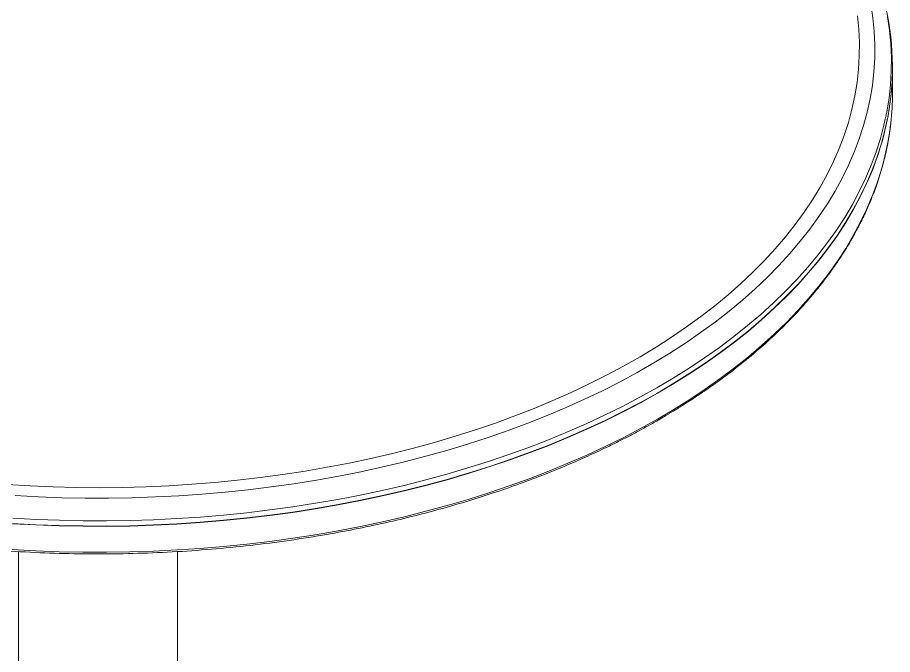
# Paper-space layout '_Isométrique' of a CAD drawing. Header units: millimetres. Extents: x -551 to 534, y -756 to 533.
# Drawn here: x 93.2 to 533.8, y -435.3 to -114.8 of the extents above; entities that cross this region are included whole.
import ezdxf

# ---------------------------------------------------------------- set-up
doc = ezdxf.new("R2010")
doc.units = ezdxf.units.MM

psp = doc.layouts.new('_Isométrique')

# ---------------------------------------------------------------- linework, layer by layer
at = {"color": 7, "linetype": 'Continuous', "lineweight": 15}
for p, q in [((533.79, -152.91), (533.79, -139.91)), ((93.79, -715.09), (93.79, -383.47)), ((173.79, -715.09), (173.79, -383.46))]:
    psp.add_line(p, q, dxfattribs=at)
at = {"color": 7, "linetype": 'Continuous', "lineweight": 15, "flags": 128}
for points in [[(92.02, -355.36), (103.76, -355.98), (115.53, -356.4), (127.31, -356.62), (139.1, -356.63), (150.89, -356.43), (162.66, -356.03), (174.4, -355.43), (186.1, -354.62), (197.76, -353.61), (209.36, -352.39), (220.89, -350.98), (232.35, -349.36), (243.71, -347.55), (254.97, -345.54), (266.13, -343.33), (277.16, -340.93), (288.06, -338.34), (298.82, -335.57), (309.43, -332.6), (319.89, -329.45), (330.17, -326.12), (340.28, -322.62), (350.19, -318.94), (359.91, -315.09), (369.43, -311.07), (378.73, -306.89), (387.81, -302.55), (396.66, -298.05), (405.27, -293.4), (413.63, -288.6), (421.74, -283.66), (429.59, -278.58), (437.16, -273.37), (444.47, -268.03), (451.49, -262.56), (458.22, -256.97), (464.65, -251.27), (470.79, -245.46), (476.62, -239.54), (482.14, -233.53), (487.34, -227.42), (492.22, -221.23), (496.78, -214.95), (501, -208.6), (504.89, -202.17), (508.45, -195.68), (511.66, -189.13), (514.53, -182.53), (517.06, -175.89), (519.23, -169.2), (521.06, -162.47), (522.53, -155.72), (523.65, -148.95), (524.42, -142.15), (524.83, -135.35), (524.89, -128.55), (524.59, -121.74), (523.94, -114.95), (522.93, -108.17)], [(87.98, -349.76), (99.57, -350.46), (111.19, -350.96), (122.83, -351.26), (134.49, -351.35), (146.14, -351.23), (157.78, -350.91), (169.4, -350.39), (180.98, -349.66), (192.53, -348.74), (204.01, -347.6), (215.44, -346.27), (226.78, -344.74), (238.05, -343.01), (249.21, -341.08), (260.27, -338.96), (271.21, -336.64), (282.03, -334.13), (292.7, -331.44), (303.23, -328.56), (313.61, -325.49), (323.82, -322.25), (333.85, -318.82), (343.7, -315.22), (353.35, -311.46), (362.8, -307.52), (372.04, -303.42), (381.06, -299.16), (389.85, -294.74), (398.4, -290.17), (406.71, -285.45), (414.77, -280.59), (422.56, -275.59), (430.1, -270.46), (437.35, -265.19), (444.33, -259.81), (451.02, -254.3), (457.41, -248.67), (463.51, -242.94), (469.3, -237.1), (474.78, -231.16), (479.95, -225.13), (484.8, -219.02), (489.32, -212.82), (493.51, -206.54), (497.38, -200.19), (500.9, -193.78), (504.09, -187.31), (506.93, -180.78), (509.43, -174.21), (511.58, -167.6), (513.39, -160.95), (514.84, -154.28), (515.94, -147.58), (516.68, -140.87), (517.08, -134.14), (517.12, -127.42), (516.8, -120.69), (516.13, -113.97)]]:
    psp.add_lwpolyline(points, dxfattribs=at)
at = {"color": 8, "linetype": 'Continuous', "lineweight": 15, "flags": 128}
for points in [[(90.81, -366.7), (102.6, -367.34), (114.41, -367.77), (126.25, -368), (138.09, -368.03), (149.92, -367.85), (161.75, -367.47), (173.54, -366.9), (185.31, -366.11), (197.02, -365.13), (208.69, -363.95), (220.28, -362.57), (231.8, -360.99), (243.24, -359.22), (254.57, -357.25), (265.81, -355.08), (276.92, -352.73), (287.91, -350.19), (298.77, -347.45), (309.48, -344.54), (320.03, -341.44), (330.42, -338.17), (340.64, -334.72), (350.68, -331.09), (360.53, -327.29), (370.17, -323.33), (379.61, -319.21), (388.84, -314.92), (397.84, -310.48), (406.6, -305.88), (415.13, -301.14), (423.41, -296.26), (431.44, -291.23), (439.2, -286.07), (446.7, -280.78), (453.92, -275.37), (460.86, -269.83), (467.52, -264.17), (473.88, -258.41), (479.94, -252.54), (485.7, -246.56), (491.14, -240.5), (496.28, -234.34), (501.09, -228.09), (505.59, -221.77), (509.75, -215.37), (513.59, -208.9), (517.09, -202.37), (520.26, -195.79), (523.08, -189.15), (525.57, -182.47), (527.71, -175.74), (529.5, -168.99), (530.95, -162.2), (532.04, -155.4), (532.79, -148.58), (533.19, -141.75), (533.23, -134.91), (532.93, -128.08), (532.27, -121.25), (531.27, -114.44)], [(90.64, -382.47), (102.45, -383.11), (114.28, -383.55), (126.13, -383.78), (137.99, -383.81), (149.84, -383.64), (161.68, -383.26), (173.49, -382.68), (185.27, -381.9), (197, -380.92), (208.68, -379.74), (220.29, -378.36), (231.83, -376.78), (243.28, -375), (254.63, -373.03), (265.88, -370.87), (277.01, -368.51), (288.02, -365.97), (298.89, -363.23), (309.61, -360.32), (320.18, -357.22), (330.59, -353.94), (340.82, -350.48), (350.88, -346.86), (360.74, -343.06), (370.4, -339.09), (379.85, -334.96), (389.09, -330.67), (398.11, -326.22), (406.89, -321.63), (415.43, -316.88), (423.72, -311.99), (431.76, -306.96), (439.54, -301.79), (447.05, -296.5), (454.28, -291.07), (461.24, -285.53), (467.9, -279.87), (474.27, -274.1), (480.35, -268.22), (486.11, -262.24), (491.57, -256.16), (496.71, -250), (501.54, -243.74), (506.04, -237.41), (510.22, -231.01), (514.06, -224.53), (517.57, -217.99), (520.74, -211.4), (523.58, -204.75), (526.07, -198.06), (528.21, -191.33), (530.01, -184.57), (531.46, -177.77), (532.57, -170.96), (532.94, -167.92)], [(90.65, -369.33), (102.45, -369.97), (114.28, -370.4), (126.13, -370.63), (137.99, -370.66), (149.84, -370.49), (161.68, -370.11), (173.49, -369.54), (185.27, -368.75), (197, -367.77), (208.68, -366.59), (220.29, -365.21), (231.83, -363.63), (243.28, -361.86), (254.63, -359.89), (265.88, -357.72), (277.01, -355.37), (288.01, -352.82), (298.88, -350.09), (309.61, -347.17), (320.18, -344.07), (330.58, -340.79), (340.82, -337.34), (350.87, -333.71), (360.73, -329.91), (370.39, -325.95), (379.85, -321.82), (389.08, -317.53), (398.1, -313.08), (406.88, -308.48), (415.42, -303.74), (423.71, -298.84), (431.75, -293.81), (439.53, -288.65), (447.04, -283.35), (454.27, -277.93), (461.22, -272.39), (467.89, -266.73), (474.26, -260.95), (480.33, -255.08), (486.1, -249.1), (491.56, -243.02), (496.7, -236.85), (501.53, -230.6), (506.03, -224.27), (510.2, -217.87), (514.05, -211.39), (517.56, -204.85), (520.73, -198.26), (523.56, -191.61), (526.05, -184.92), (528.2, -178.19), (530, -171.43), (530.82, -167.77)], [(521.07, -197.69), (520.74, -198.41), (517.57, -205), (514.06, -211.54), (510.22, -218.01), (506.04, -224.42), (501.54, -230.75), (496.72, -237), (491.57, -243.17), (486.11, -249.25), (480.35, -255.23), (474.27, -261.1), (467.9, -266.88), (461.24, -272.54), (454.29, -278.08), (447.05, -283.5), (439.54, -288.8), (431.76, -293.97), (423.73, -299), (415.43, -303.89), (406.89, -308.63), (398.11, -313.23), (389.09, -317.68), (379.86, -321.97), (370.4, -326.1), (360.74, -330.06), (350.88, -333.86), (340.83, -337.49), (330.59, -340.95), (320.18, -344.23), (309.61, -347.33), (298.89, -350.24), (288.02, -352.97), (277.01, -355.52), (265.88, -357.88), (254.63, -360.04), (243.28, -362.01), (231.83, -363.79), (220.29, -365.37), (208.68, -366.75), (197, -367.93), (185.27, -368.91), (173.49, -369.69), (161.68, -370.27), (149.84, -370.64), (137.99, -370.82), (126.13, -370.79), (114.28, -370.55), (102.45, -370.12), (90.65, -369.48)]]:
    psp.add_lwpolyline(points, dxfattribs=at)
at = {"color": 7, "linetype": 'Continuous', "lineweight": 15}
for centre, radius, start, end in [((399.19, -139.77), 134.58, 347.9879, 12.6398), ((392.81, -139.16), 140.98, 335.4695, 359.6931), ((399.97, -152.89), 133.82, 353.5509, 359.9943)]:
    psp.add_arc(centre, radius, start, end, dxfattribs=at)
psp.add_open_spline([(-264.3, -175.39), (-264.26, -175.71), (-263.89, -178.29), (-262.88, -182.93), (-261.35, -189.16), (-259.56, -195.17), (-257.6, -200.91), (-255.51, -206.29), (-253.53, -210.92), (-251.74, -214.78), (-250.29, -217.75), (-249.18, -219.91), (-248.38, -221.42), (-247.67, -222.74), (-246.91, -224.12), (-246.01, -225.72), (-244.94, -227.56), (-243.53, -229.95), (-241.68, -232.93), (-239.31, -236.58), (-236.54, -240.63), (-233.22, -245.22), (-229.33, -250.27), (-224.8, -255.76), (-219.77, -261.47), (-214.18, -267.38), (-208.01, -273.47), (-201.21, -279.73), (-193.8, -286.08), (-187.12, -291.41), (-181.52, -295.63), (-177.31, -298.7), (-173.29, -301.53), (-169.49, -304.13), (-165.92, -306.5), (-162.62, -308.63), (-159.89, -310.35), (-157.87, -311.61), (-156.66, -312.34), (-155.91, -312.8), (-155.31, -313.17), (-154.59, -313.61), (-153.66, -314.16), (-151.92, -315.2), (-149.09, -316.86), (-144.88, -319.27), (-139.96, -321.99), (-134.41, -324.95), (-128.31, -328.08), (-121.36, -331.5), (-113.51, -335.17), (-104.74, -339.06), (-95.2, -343.04), (-84.99, -347.03), (-74.38, -350.91), (-63.41, -354.64), (-52.22, -358.17), (-38.87, -362.07), (-23.22, -366.2), (-5.18, -370.36), (13.24, -374.01), (31.99, -377.15), (51.02, -379.76), (70.29, -381.83), (89.77, -383.36), (109.39, -384.34), (129.12, -384.75), (148.9, -384.6), (168.69, -383.89), (188.44, -382.6), (208.1, -380.74), (227.62, -378.32), (245.87, -375.49), (262.83, -372.37), (278.33, -369.11), (293.19, -365.57), (307.19, -361.86), (320.32, -358.03), (333.35, -353.88), (346.15, -349.43), (358.61, -344.72), (369.94, -340.09), (380.21, -335.59), (388.67, -331.63), (395.55, -328.25), (401.06, -325.43), (406.11, -322.76), (410.7, -320.25), (414.75, -317.97), (418.14, -316), (420.53, -314.59), (422.23, -313.57), (423.79, -312.63), (425.75, -311.42), (428.25, -309.86), (431.19, -307.99), (434.58, -305.78), (438.2, -303.36), (441.86, -300.84), (445.44, -298.3), (448.94, -295.75), (454.77, -291.36), (462.66, -285.06), (471.9, -276.97), (480.34, -268.87), (488.14, -260.67), (495.62, -251.97), (501.39, -244.48), (505.67, -238.4), (508.57, -234.04), (511.11, -229.96), (513.23, -226.37), (514.94, -223.31), (516.3, -220.79), (517.27, -218.9), (517.99, -217.48), (518.62, -216.21), (519.36, -214.68), (520.27, -212.73), (521.34, -210.36), (522.55, -207.57), (523.85, -204.34), (525.24, -200.69), (526.65, -196.63), (528, -192.31), (529.23, -187.91), (530.3, -183.56), (531.21, -179.26), (532.15, -174.16), (532.61, -170.47), (532.89, -168.2)], degree=3, knots=[0, 0, 0, 0, 0.001367, 0.011156, 0.020213, 0.028539, 0.037563, 0.045534, 0.052446, 0.058246, 0.062914, 0.065834, 0.06803, 0.069785, 0.071861, 0.074301, 0.077106, 0.080274, 0.085224, 0.090862, 0.097189, 0.104105, 0.112422, 0.121218, 0.130492, 0.140244, 0.150474, 0.161182, 0.172368, 0.183748, 0.189813, 0.1955, 0.200811, 0.205744, 0.210302, 0.214482, 0.218168, 0.2205, 0.221928, 0.222593, 0.223243, 0.224126, 0.225242, 0.226591, 0.230422, 0.235404, 0.241535, 0.247575, 0.254425, 0.262087, 0.270561, 0.279845, 0.289941, 0.300203, 0.310874, 0.321563, 0.332268, 0.34299, 0.359264, 0.375576, 0.391926, 0.408312, 0.424736, 0.441198, 0.457697, 0.474234, 0.490809, 0.507421, 0.524072, 0.54076, 0.557486, 0.57425, 0.591052, 0.605083, 0.619088, 0.63261, 0.645547, 0.657899, 0.669665, 0.683012, 0.695515, 0.707176, 0.717993, 0.727966, 0.734574, 0.740752, 0.746499, 0.751816, 0.756675, 0.760732, 0.763884, 0.765305, 0.766905, 0.769541, 0.772499, 0.77617, 0.780553, 0.785342, 0.790112, 0.794861, 0.799588, 0.804294, 0.818944, 0.833382, 0.846437, 0.859993, 0.874051, 0.888612, 0.89556, 0.902546, 0.908871, 0.91436, 0.919014, 0.922832, 0.925813, 0.92757, 0.929252, 0.931552, 0.934477, 0.938027, 0.942202, 0.947003, 0.95243, 0.958481, 0.965015, 0.971487, 0.977844, 0.984086, 0.990213, 1, 1, 1, 1], dxfattribs=at)

doc.saveas('drawing.dxf')
